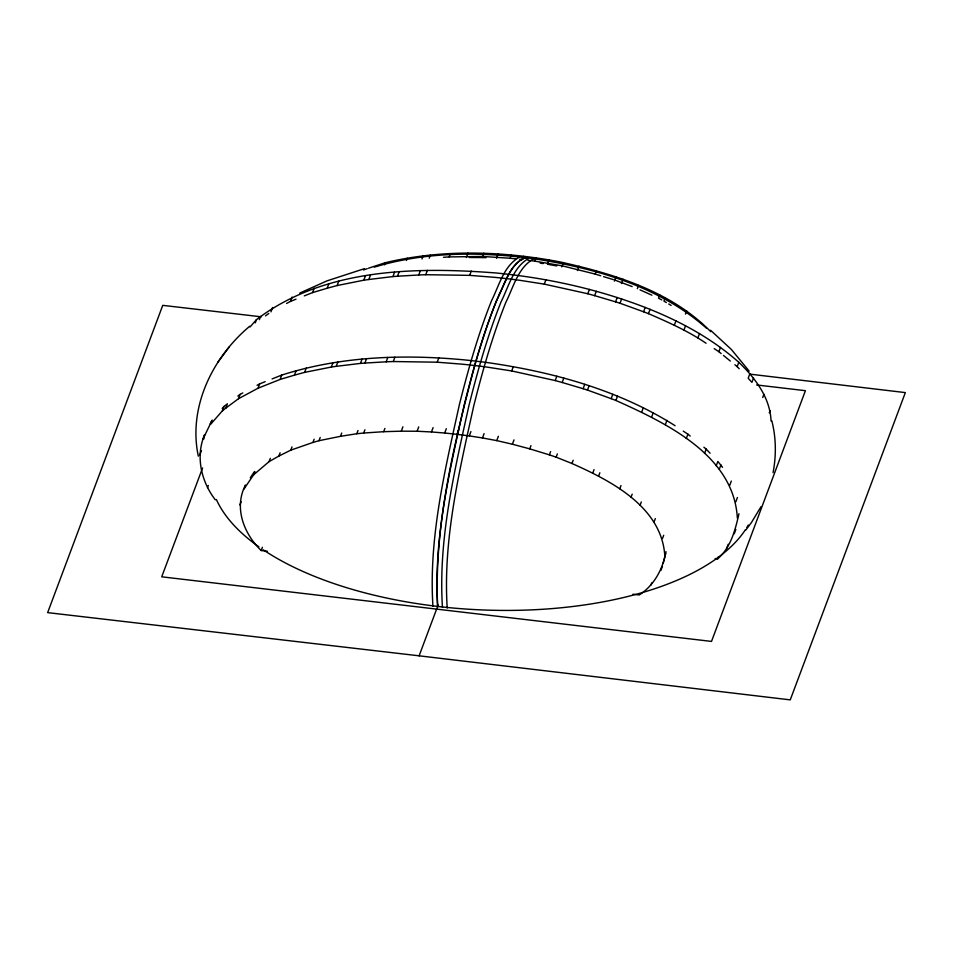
<?xml version="1.0" encoding="UTF-8"?>
<svg xmlns="http://www.w3.org/2000/svg" width="953" height="953" viewBox="0 0 953 953"><rect width="100%" height="100%" fill="white"/><g stroke="black" fill="none" stroke-linecap="round" stroke-linejoin="round"><path stroke-width="1.43" d="M773.086 472.605C776.338 455.51 776.159 437.653 771.811 420.785M215.307 499.825C201.309 481.634 195.353 456.547 204.55 434.878L203.704 439.166M715.167 558.553L717.669 558.839C731.022 547.225 735.18 530.106 738.968 513.75M267.483 551.275L261.193 550.536C244.23 534.204 233.902 508.533 244.969 486.078M244.671 487.841L245.374 484.994M632.983 594.219L639.272 594.958C654.437 585.118 662.835 568.953 665.98 551.632M663.193 563.33L665.67 553.383M202.929 439.214L212.185 420.059M199.82 454.938L201.452 450.602M255.249 322.876L256.476 319.612C323.877 268.341 414.734 266.733 495.894 272.963A576.994 506.305 20.5 0 1 521.386 275.965C563.652 281.778 605.381 292.083 645.205 307.438C679.012 320.649 711.546 338.065 738.801 362.283C755.062 377.888 770.167 397.687 771.048 421.023M222.406 410.791L224.038 406.443L227.398 403.81L225.778 408.158L222.406 410.791L210.565 424.395M202.596 467.947L161.712 576.815L711.51 641.417L805.416 390.682L756.646 384.952M259.359 319.66L260.574 316.408M225.778 408.158L238.524 398.688L240.144 394.351L242.753 392.946M270.95 311.857L272.57 307.509M207.504 487.638L208.314 485.47M286.579 303.471L290.486 301.386L292.106 297.038M238.524 398.688L258.037 388.216L259.669 383.88L265.184 381.676M258.037 388.216L280.122 379.425L281.743 375.077C340.185 356.351 402.642 354.159 463.372 359.793A576.934 506.257 20.5 0 1 488.877 362.795C553.943 372.242 619.188 390.253 675.093 425.717M304.293 295.883L312.572 292.595L314.204 288.247M239.894 504.971L241.109 501.719M243.742 489.33L253.629 474.785L254.844 471.521M280.122 379.425L294.406 375.16L296.038 370.824M312.572 292.595L327.153 288.247L328.785 283.911M253.629 474.785L269.103 461.597L270.33 458.345M327.153 288.247L337.1 285.543L338.732 281.195M294.406 375.16L304.65 372.373L306.27 368.025M269.103 461.597L278.884 456.058L280.099 452.794M278.884 456.058L290.784 450.15L291.999 446.897M261.193 550.536L262.409 547.284M304.65 372.373L331.334 367.036L332.954 362.688M337.1 285.543L363.808 280.206L365.428 275.858M331.334 367.036L336.183 366.345L337.815 362.009M363.808 280.206L368.811 279.503L370.443 275.155M290.784 450.15L312.929 442.454L314.145 439.202M384.583 264.851L385.393 262.683C442.478 249.067 502.302 250.984 559.673 261.837C613.803 273.821 670.924 291.106 710.759 331.668M312.929 442.454L318.981 440.703L320.196 437.439M336.183 366.345L360.437 363.403L362.069 359.055M368.811 279.503L392.922 276.573L394.542 272.224M360.437 363.403L364.892 363.057L366.512 358.721M392.922 276.573L397.472 276.227L399.104 271.879M318.981 440.703L340.507 436.319L341.722 433.055M406.454 260.407L407.276 258.239M421.965 258.99L423.192 255.726M340.507 436.319L356.767 433.746L357.983 430.494M364.892 363.057L386.191 361.818L387.811 357.47M397.472 276.227L418.748 274.988L420.38 270.64M356.767 433.746L363.689 433.031L364.904 429.779M429.207 258.239L430.422 254.987M386.191 361.818L393.267 361.532L394.899 357.196M418.748 274.988L425.741 274.702L427.373 270.366M363.689 433.031L383.666 431.697L384.893 428.445M443.467 257.298L449.173 256.917L450.388 253.653M383.666 431.697L401.284 431.173L402.916 426.825M466.362 257.465L467.994 253.129M393.267 361.532L437.201 362.2L438.821 357.863M425.741 274.702L469.662 275.369L471.282 271.021M401.284 431.173L417.092 431.244L418.724 426.908M469.245 257.489L482.158 257.548L483.79 253.212M417.092 431.244L431.459 431.959L433.091 427.611M496.525 258.275L498.145 253.927M431.459 431.959L444.694 433.019L446.326 428.683M449.173 256.917L482.563 256.464L510.153 258.251L511.368 254.999M444.694 433.019L456.999 434.318L458.631 429.97M523.673 256.286L522.447 259.55L519.719 259.252M456.999 434.318L469.293 435.914L470.913 431.566M527.914 260.252L534.74 261.134L535.955 257.882M469.293 435.914L482.468 437.951L484.1 433.615M549.131 259.919L547.51 264.267L556.731 265.935M437.201 362.2L461.74 364.141A576.934 506.257 20.5 0 1 487.245 367.131L511.701 370.955L513.333 366.607M469.662 275.369L494.273 277.311A576.994 506.305 20.5 0 1 519.766 280.301L544.282 284.137L545.914 279.789M482.468 437.951L496.751 440.608L498.371 436.26M561.77 266.9L563.402 262.563M261.42 316.825L162.749 305.353L47.65 612.624L419.117 655.819L438.13 605.06M496.751 440.608L512.38 444.217L514.001 439.881M577.399 270.509L579.019 266.173M512.38 444.217L529.749 448.863L530.964 445.611M511.701 370.955L555.194 380.557L556.826 376.221M544.282 284.137L587.763 293.738L589.395 289.402M534.74 261.134L562.175 265.816L595.16 274.071L596.375 270.807M555.194 380.557L562.163 382.487L563.795 378.15M587.763 293.738L594.648 295.644L596.28 291.308M614.351 281.123L615.983 276.787M529.749 448.863L549.369 454.855L550.596 451.591M549.369 454.855L556.147 457.178L557.362 453.914M621.427 283.553L623.059 279.217M594.648 295.644L615.567 301.851L617.187 297.503M562.163 382.487L583.105 388.693L584.725 384.357M583.105 388.693L587.465 390.075L589.097 385.727M615.567 301.851L620.034 303.257L621.654 298.908M664.753 554.884C661.06 506.722 611.195 480.931 571.967 463.503L573.182 460.251M637.331 288.664L638.546 285.412M620.034 303.257L643.573 311.774L645.205 307.438M587.465 390.075L611.159 398.652L612.791 394.316M737.348 518.087C733.846 455.165 666.266 423.096 615.888 400.463L617.52 396.126M706.054 343.247C688.161 331.048 668.267 322.221 648.457 313.644L650.089 309.308M592.826 472.867L594.053 469.615M659.75 294.906L658.523 298.17L661.787 299.933M665.182 297.848L663.955 301.112L666.35 302.554M598.639 476.024L599.854 472.771M641.75 411.97L643.382 407.634M674.343 325.164L675.963 320.816M619.784 488.806L620.999 485.542M685.481 314.097L686.696 310.845M683.909 330.167L685.529 325.819M651.602 417.128L653.222 412.792M630.969 497.418L632.184 494.166M665.313 424.681L666.945 420.333M697.894 337.862L699.526 333.514M640.094 505.185L641.309 501.933M654.115 521.827L655.33 518.575M686.279 438.523L687.911 434.187L683.253 431.113M721.171 353.575L718.884 351.717L720.504 347.368M662.466 538.528L663.693 535.276M650.923 585.059L651.745 582.891M704.565 453.437L706.185 449.101L703.91 447.231M660.858 570.513L662.478 566.177M739.183 368.74L737.181 366.631L738.801 362.283M749.797 373.886L748.176 378.222L751.917 382.356L753.537 378.007M716.239 465.779L717.871 461.443L722.541 467.327M719.312 469.174L720.945 464.826M729.7 485.387L731.32 481.051M762.722 397.496L763.937 394.232M735.811 501.826L737.431 497.478M769.25 412.84L770.06 410.672M717.669 558.839L718.479 556.671M726.579 548.63L728.199 544.282M734.227 533.811L735.847 529.463M210.279 423.763L211.554 421.297M249.698 326.26C212.495 357.375 187.932 407.241 198.319 456.177M761.042 506.674L751.393 522.601L745.854 529.999M250.305 477.715L254.427 471.652M217.951 362.08L223.526 354.635M223.836 354.182L229.304 346.892M222.216 408.539L224.038 406.443M250.091 326.939L256.476 319.612M265.494 315.896L268.77 313.466M237.833 396.067L240.144 394.351M257.06 385.274L259.669 383.88M299.742 293.095L327.058 280.849L364.427 268.663M290.486 301.386L296.014 299.182M272.082 378.925L281.743 375.077M524.603 257.977C510.641 264.041 506.257 281.195 499.527 293.619C489.818 316.217 482.266 339.661 475.321 363.224C454.402 442.406 433.972 523.971 437.618 606.418M363.462 269.961L367.215 268.663M368.466 268.222L385.393 262.683M374.326 267.138C426.348 251.342 482.063 251.663 535.55 258.966C596.578 268.532 659.416 286.627 706.602 328.308M518.754 257.548C503.625 266.304 499.003 285.924 491.545 300.695C478.144 334.324 468.257 369.228 459.465 404.298C444.86 470.46 428.552 538.159 432.936 606.358M528.272 258.668C513.143 267.424 508.533 287.044 501.064 301.815C487.674 335.444 477.775 370.348 468.983 405.418C454.378 471.58 438.07 539.279 442.454 607.478M533.037 259.228C517.896 267.972 513.286 287.603 505.817 302.375C492.427 336.004 482.528 370.908 473.736 405.978C459.143 472.14 442.823 539.839 447.219 608.038M482.158 257.548L485.923 257.703M510.153 258.251L515.621 258.823M750.225 374.184L905.35 392.6L790.251 699.871L419.117 655.819M540.184 263.123L543.115 263.588M526.544 258.275L524.615 257.727C508.425 265.589 504.03 286.4 496.299 301.255C482.909 334.884 473.01 369.788 464.218 404.858C449.625 471.02 433.305 538.719 437.701 606.918M595.16 274.071L600.759 275.774M603.559 276.632L613.363 279.61M614.768 280.039L632.173 286.603M643.573 311.774L648.457 313.644M611.159 398.652L615.888 400.463M556.147 457.178L571.967 463.503M639.987 289.855L651.9 295.192M668.744 303.995L671.138 305.436M714.214 348.631L718.884 351.717M723.458 355.445L730.32 361.032M734.894 364.761L737.181 366.631M687.911 434.187L690.198 436.045M710.593 330.274L731.427 349.537L749.177 371.146M706.185 449.101L710.08 453.211M748.284 525.032A273.404 126.237 2.8 0 1 746.878 527.438M745.413 529.737A273.404 126.237 2.8 0 1 530.19 609.932A273.404 126.237 2.8 0 1 263.219 549.798M258.906 546.831A273.404 126.237 2.8 0 1 216.391 499.539"/></g></svg>
